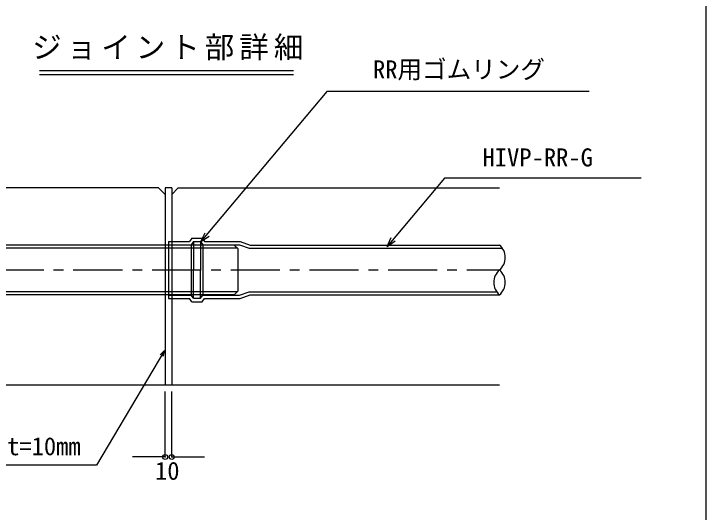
# Model space of a CAD drawing. Units: millimetres at full size, sheet at 1:15; details may follow other scales. Extents: x -2099 to 2101, y -1453 to 1487.
# Drawn here: x 1045 to 2101, y -694 to 65 of the extents above; entities that cross this region are included whole.
import ezdxf
from ezdxf.enums import TextEntityAlignment as Align

# ---------------------------------------------------------------- set-up
doc = ezdxf.new("R2010")
doc.units = ezdxf.units.MM
doc.header["$LTSCALE"] = 15
doc.header["$PDMODE"] = 32
doc.header["$PDSIZE"] = 7.5
doc.linetypes.add('CHAIN1', pattern=[8, 5, -1, 1, -1])
doc.layers.add('0-0', color=7, linetype='Continuous')
doc.styles.add('ＭＳ ゴシック', font='')
doc.styles.get('ＭＳ ゴシック').set_extended_font_data('MS Gothic')

msp = doc.modelspace()

# ---------------------------------------------------------------- linework, layer by layer
at = {"layer": '0-0', "color": 4}
for p, q in [((1083.89, -20.83), (1471.31, -20.83)), ((1083.89, -27.07), (1471.31, -27.07)), ((1280.63, -281.51), (1312.59, -281.51)), ((1280.63, -281.51), (1280.63, -368.63)), ((1316.18, -276.77), (1312.59, -281.51)), ((1318.72, -281.88), (1315.13, -286.62)), ((1316.18, -276.77), (1332.03, -276.77)), ((1318.72, -281.88), (1329.49, -281.88)), ((1318.72, -281.88), (1318.72, -324.93)), ((1329.49, -281.88), (1333.08, -286.62)), ((1329.49, -281.88), (1329.49, -324.93)), ((1332.03, -276.77), (1335.62, -281.51)), ((1335.62, -281.51), (1390.16, -281.51)), ((1390.16, -281.51), (1405.55, -287.07)), ((1385.63, -291.81), (771.34, -291.81)), ((1280.63, -286.62), (1315.17, -286.62)), ((1315.13, -286.62), (1315.13, -363.52)), ((1333.08, -286.62), (1333.08, -363.52)), ((1333.12, -286.62), (1389.27, -286.62)), ((1389.27, -286.62), (1403.63, -291.81)), ((1403.63, -291.81), (1789.91, -291.81)), ((1405.55, -287.07), (1785.63, -287.07)), ((1318.72, -368.26), (1318.72, -325.2)), ((1329.49, -368.26), (1329.49, -325.2)), ((1385.63, -358.33), (779.91, -358.33)), ((1389.27, -363.52), (1403.63, -358.33)), ((1403.63, -358.33), (1781.34, -358.33)), ((1280.63, -363.52), (1315.17, -363.52)), ((1280.63, -368.63), (1312.59, -368.63)), ((1316.18, -373.37), (1312.59, -368.63)), ((1318.72, -368.26), (1315.13, -363.52)), ((1318.72, -368.26), (1329.49, -368.26)), ((1329.49, -368.26), (1333.08, -363.52)), ((1333.12, -363.52), (1389.27, -363.52)), ((1335.62, -368.63), (1390.16, -368.63)), ((1390.16, -368.63), (1405.55, -363.07)), ((1405.55, -363.07), (1785.63, -363.07)), ((1275.63, -610.07), (1275.63, -510.07)), ((1285.63, -610.07), (1285.63, -510.07)), ((1275.63, -610.07), (1225.63, -610.07)), ((1285.63, -610.07), (1335.63, -610.07))]:
    msp.add_line(p, q, dxfattribs=at)
at = {"layer": '0-0'}
for p, q in [((1922.26, -53.14), (1522.26, -53.14)), ((2001.49, -185.16), (1701.49, -185.16)), ((1285.63, -200.07), (1275.63, -200.07)), ((1275.63, -200.07), (1275.63, -500.07)), ((1285.63, -200.07), (1285.63, -500.07)), ((1330.29, -281.91), (1342.58, -273.3)), ((1614.28, -289.1), (1620.62, -275.5)), ((1274.69, -447.52), (1170.98, -622.63)), ((1274.69, -447.52), (1267.82, -454.24)), ((1274.69, -447.52), (1272.1, -456.77)), ((1275.63, -500.07), (1285.63, -500.07)), ((1170.98, -622.63), (875.46, -622.63))]:
    msp.add_line(p, q, dxfattribs=at)
at = {"layer": '0-0', "color": 3}
for p, q in [((1265.63, -200.07), (775.63, -200.07)), ((1265.63, -200.07), (1275.63, -210.07)), ((1285.63, -210.07), (1295.63, -200.07)), ((1295.63, -200.07), (1785.63, -200.07)), ((775.63, -500.07), (1275.63, -500.07)), ((1285.63, -500.07), (1785.63, -500.07))]:
    msp.add_line(p, q, dxfattribs=at)
at = {"layer": '0-0', "color": 4, "linetype": 'CHAIN1'}
msp.add_line((775.63, -325.07), (1785.63, -325.07), dxfattribs=at)
at = {"layer": '0-0', "color": 5}
msp.add_lwpolyline([(-2099.23, 1486.51), (-2099.23, -1453.49), (2100.77, -1453.49), (2100.77, 1486.51)], dxfattribs=at)
at = {"layer": '0-0'}
for points in [[(1522.26, -53.14), (1330.29, -281.91), (1336.63, -268.31)], [(1701.49, -185.16), (1614.28, -289.1), (1626.57, -280.5)]]:
    msp.add_lwpolyline(points, dxfattribs=at)
at = {"layer": '0-0', "color": 4}
for points in [[(1386.89, -357.07), (1386.89, -293.07), (1380.89, -287.07), (775.62, -287.07)], [(1386.89, -357.07), (1380.89, -363.07), (775.63, -363.07)], [(1316.18, -373.37), (1332.03, -373.37), (1335.62, -368.63)]]:
    msp.add_lwpolyline(points, dxfattribs=at)
for centre, start, end in [((1769.38, -306.07), 310.53436, 49.4632), ((1801.87, -344.07), 130.53723, 229.4652), ((1769.38, -344.07), 310.5348, 49.46277)]:
    msp.add_arc(centre, 25, start, end, dxfattribs=at)
for p in [(1275.63, -610.07), (1285.63, -610.07)]:
    msp.add_point(p, dxfattribs=at)

# ---------------------------------------------------------------- texts
at = {"layer": '0-0', "style": 'ＭＳ ゴシック'}
for s, p in [('RR用ゴムリング', (1592.58, -41.36)), ('HIVP-RR-G', (1759.7, -175.49)), ('目地材 t=10mm', (903.44, -615.67))]:
    msp.add_text(s, height=27.49, dxfattribs=at).set_placement(p, align=Align.BOTTOM_LEFT)
at = {"layer": '0-0', "color": 4, "style": 'ＭＳ ゴシック'}
msp.add_text('10', height=27.49, dxfattribs=at).set_placement((1260.19, -653.11), align=Align.BOTTOM_LEFT)
at = {"layer": '0-0', "insert": (1072.89, -5.67), "char_height": 32.99, "attachment_point": 7, "style": 'ＭＳ ゴシック'}
msp.add_mtext('\\T1.17;ジョイント部詳細', dxfattribs=at)

doc.saveas('drawing.dxf')
